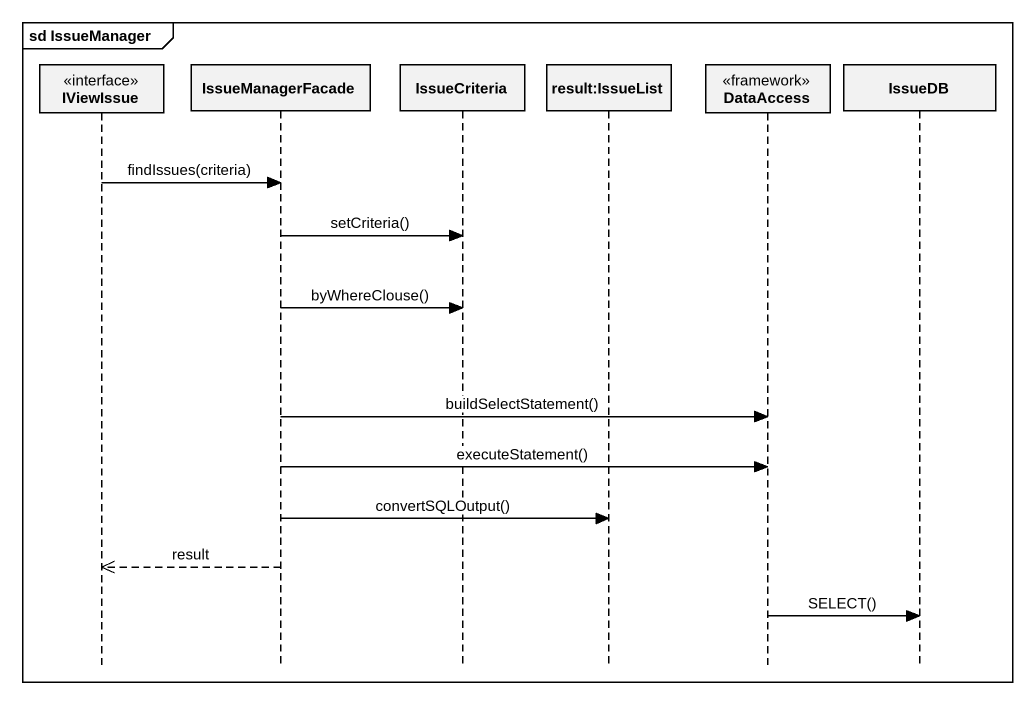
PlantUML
@startuml
mainframe sd IssueManager
hide footbox
participant IViewIssue <<interface>>
participant IssueManagerFacade
participant IssueCriteria
participant "result:IssueList" as result_IssueList
participant DataAccess <<framework>>
participant IssueDB

IViewIssue -> IssueManagerFacade : findIssues(criteria)
IssueManagerFacade -> IssueCriteria : setCriteria()
IssueManagerFacade -> IssueCriteria : byWhereClouse()
IssueManagerFacade -> DataAccess : buildSelectStatement()
IssueManagerFacade -> DataAccess : executeStatement()
IssueManagerFacade -> result_IssueList : convertSQLOutput()
IssueManagerFacade -->> IViewIssue : result
DataAccess -> IssueDB : SELECT()
@enduml
